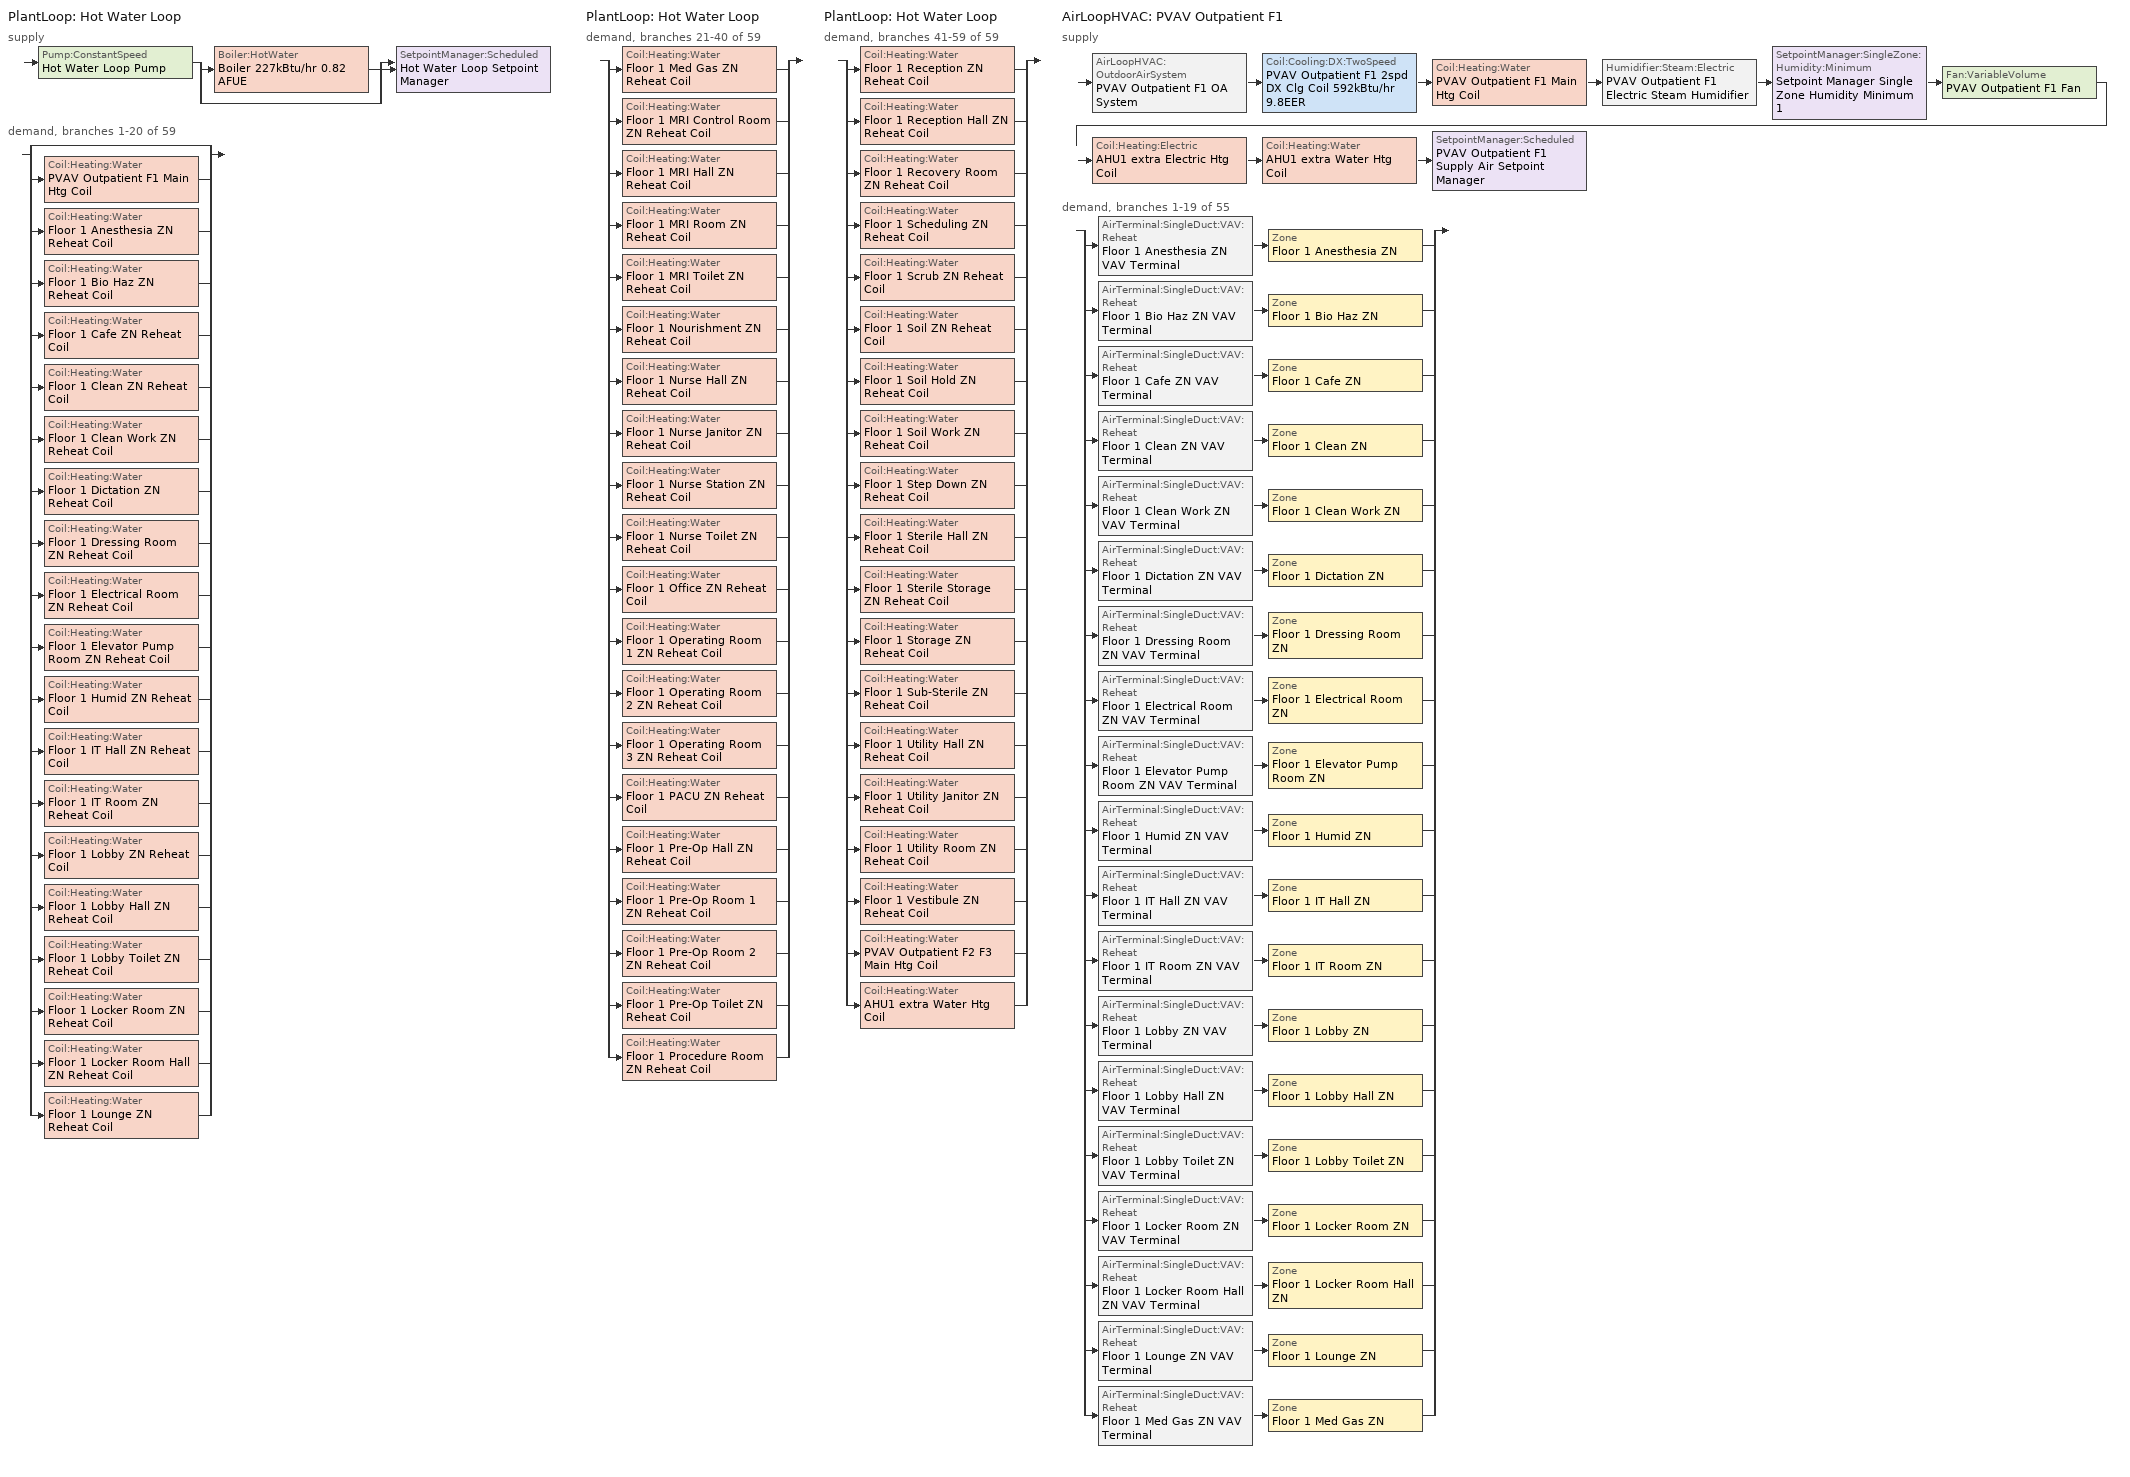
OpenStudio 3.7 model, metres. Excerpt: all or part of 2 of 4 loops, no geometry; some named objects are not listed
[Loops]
PlantLoop 'Hot Water Loop'
 supply: Pump:ConstantSpeed 'Hot Water Loop Pump' > split
  | Boiler:HotWater 'Boiler 227kBtu/hr 0.82 AFUE'
  | bypass
  join > SetpointManager:Scheduled 'Hot Water Loop Setpoint Manager'
 demand, branches 1-20 of 59: split
  | bypass
  | Coil:Heating:Water 'PVAV Outpatient F1 Main Htg Coil'
  | Coil:Heating:Water 'Floor 1 Anesthesia ZN Reheat Coil'
  | Coil:Heating:Water 'Floor 1 Bio Haz ZN Reheat Coil'
  | Coil:Heating:Water 'Floor 1 Cafe ZN Reheat Coil'
  | Coil:Heating:Water 'Floor 1 Clean ZN Reheat Coil'
  | Coil:Heating:Water 'Floor 1 Clean Work ZN Reheat Coil'
  | Coil:Heating:Water 'Floor 1 Dictation ZN Reheat Coil'
  | Coil:Heating:Water 'Floor 1 Dressing Room ZN Reheat Coil'
  | Coil:Heating:Water 'Floor 1 Electrical Room ZN Reheat Coil'
  | Coil:Heating:Water 'Floor 1 Elevator Pump Room ZN Reheat Coil'
  | Coil:Heating:Water 'Floor 1 Humid ZN Reheat Coil'
  | Coil:Heating:Water 'Floor 1 IT Hall ZN Reheat Coil'
  | Coil:Heating:Water 'Floor 1 IT Room ZN Reheat Coil'
  | Coil:Heating:Water 'Floor 1 Lobby ZN Reheat Coil'
  | Coil:Heating:Water 'Floor 1 Lobby Hall ZN Reheat Coil'
  | Coil:Heating:Water 'Floor 1 Lobby Toilet ZN Reheat Coil'
  | Coil:Heating:Water 'Floor 1 Locker Room ZN Reheat Coil'
  | Coil:Heating:Water 'Floor 1 Locker Room Hall ZN Reheat Coil'
  | Coil:Heating:Water 'Floor 1 Lounge ZN Reheat Coil'
PlantLoop 'Hot Water Loop'
 demand, branches 21-40 of 59: split
  | Coil:Heating:Water 'Floor 1 Med Gas ZN Reheat Coil'
  | Coil:Heating:Water 'Floor 1 MRI Control Room ZN Reheat Coil'
  | Coil:Heating:Water 'Floor 1 MRI Hall ZN Reheat Coil'
  | Coil:Heating:Water 'Floor 1 MRI Room ZN Reheat Coil'
  | Coil:Heating:Water 'Floor 1 MRI Toilet ZN Reheat Coil'
  | Coil:Heating:Water 'Floor 1 Nourishment ZN Reheat Coil'
  | Coil:Heating:Water 'Floor 1 Nurse Hall ZN Reheat Coil'
  | Coil:Heating:Water 'Floor 1 Nurse Janitor ZN Reheat Coil'
  | Coil:Heating:Water 'Floor 1 Nurse Station ZN Reheat Coil'
  | Coil:Heating:Water 'Floor 1 Nurse Toilet ZN Reheat Coil'
  | Coil:Heating:Water 'Floor 1 Office ZN Reheat Coil'
  | Coil:Heating:Water 'Floor 1 Operating Room 1 ZN Reheat Coil'
  | Coil:Heating:Water 'Floor 1 Operating Room 2 ZN Reheat Coil'
  | Coil:Heating:Water 'Floor 1 Operating Room 3 ZN Reheat Coil'
  | Coil:Heating:Water 'Floor 1 PACU ZN Reheat Coil'
  | Coil:Heating:Water 'Floor 1 Pre-Op Hall ZN Reheat Coil'
  | Coil:Heating:Water 'Floor 1 Pre-Op Room 1 ZN Reheat Coil'
  | Coil:Heating:Water 'Floor 1 Pre-Op Room 2 ZN Reheat Coil'
  | Coil:Heating:Water 'Floor 1 Pre-Op Toilet ZN Reheat Coil'
  | Coil:Heating:Water 'Floor 1 Procedure Room ZN Reheat Coil'
PlantLoop 'Hot Water Loop'
 demand, branches 41-59 of 59: split
  | Coil:Heating:Water 'Floor 1 Reception ZN Reheat Coil'
  | Coil:Heating:Water 'Floor 1 Reception Hall ZN Reheat Coil'
  | Coil:Heating:Water 'Floor 1 Recovery Room ZN Reheat Coil'
  | Coil:Heating:Water 'Floor 1 Scheduling ZN Reheat Coil'
  | Coil:Heating:Water 'Floor 1 Scrub ZN Reheat Coil'
  | Coil:Heating:Water 'Floor 1 Soil ZN Reheat Coil'
  | Coil:Heating:Water 'Floor 1 Soil Hold ZN Reheat Coil'
  | Coil:Heating:Water 'Floor 1 Soil Work ZN Reheat Coil'
  | Coil:Heating:Water 'Floor 1 Step Down ZN Reheat Coil'
  | Coil:Heating:Water 'Floor 1 Sterile Hall ZN Reheat Coil'
  | Coil:Heating:Water 'Floor 1 Sterile Storage ZN Reheat Coil'
  | Coil:Heating:Water 'Floor 1 Storage ZN Reheat Coil'
  | Coil:Heating:Water 'Floor 1 Sub-Sterile ZN Reheat Coil'
  | Coil:Heating:Water 'Floor 1 Utility Hall ZN Reheat Coil'
  | Coil:Heating:Water 'Floor 1 Utility Janitor ZN Reheat Coil'
  | Coil:Heating:Water 'Floor 1 Utility Room ZN Reheat Coil'
  | Coil:Heating:Water 'Floor 1 Vestibule ZN Reheat Coil'
  | Coil:Heating:Water 'PVAV Outpatient F2 F3 Main Htg Coil'
  | Coil:Heating:Water 'AHU1 extra Water Htg Coil'
AirLoopHVAC 'PVAV Outpatient F1'
 supply: AirLoopHVAC:OutdoorAirSystem 'PVAV Outpatient F1 OA System' > Coil:Cooling:DX:TwoSpeed 'PVAV Outpatient F1 2spd DX Clg Coil 592kBtu/hr 9.8EER' > Coil:Heating:Water 'PVAV Outpatient F1 Main Htg Coil' > Humidifier:Steam:Electric 'PVAV Outpatient F1 Electric Steam Humidifier' > SetpointManager:SingleZone:Humidity:Minimum 'Setpoint Manager Single Zone Humidity Minimum 1' > Fan:VariableVolume 'PVAV Outpatient F1 Fan' > Coil:Heating:Electric 'AHU1 extra Electric Htg Coil' > Coil:Heating:Water 'AHU1 extra Water Htg Coil' > SetpointManager:Scheduled 'PVAV Outpatient F1 Supply Air Setpoint Manager'
 demand, branches 1-19 of 55: split
  | AirTerminal:SingleDuct:VAV:Reheat 'Floor 1 Anesthesia ZN VAV Terminal' > Zone 'Floor 1 Anesthesia ZN'
  | AirTerminal:SingleDuct:VAV:Reheat 'Floor 1 Bio Haz ZN VAV Terminal' > Zone 'Floor 1 Bio Haz ZN'
  | AirTerminal:SingleDuct:VAV:Reheat 'Floor 1 Cafe ZN VAV Terminal' > Zone 'Floor 1 Cafe ZN'
  | AirTerminal:SingleDuct:VAV:Reheat 'Floor 1 Clean ZN VAV Terminal' > Zone 'Floor 1 Clean ZN'
  | AirTerminal:SingleDuct:VAV:Reheat 'Floor 1 Clean Work ZN VAV Terminal' > Zone 'Floor 1 Clean Work ZN'
  | AirTerminal:SingleDuct:VAV:Reheat 'Floor 1 Dictation ZN VAV Terminal' > Zone 'Floor 1 Dictation ZN'
  | AirTerminal:SingleDuct:VAV:Reheat 'Floor 1 Dressing Room ZN VAV Terminal' > Zone 'Floor 1 Dressing Room ZN'
  | AirTerminal:SingleDuct:VAV:Reheat 'Floor 1 Electrical Room ZN VAV Terminal' > Zone 'Floor 1 Electrical Room ZN'
  | AirTerminal:SingleDuct:VAV:Reheat 'Floor 1 Elevator Pump Room ZN VAV Terminal' > Zone 'Floor 1 Elevator Pump Room ZN'
  | AirTerminal:SingleDuct:VAV:Reheat 'Floor 1 Humid ZN VAV Terminal' > Zone 'Floor 1 Humid ZN'
  | AirTerminal:SingleDuct:VAV:Reheat 'Floor 1 IT Hall ZN VAV Terminal' > Zone 'Floor 1 IT Hall ZN'
  | AirTerminal:SingleDuct:VAV:Reheat 'Floor 1 IT Room ZN VAV Terminal' > Zone 'Floor 1 IT Room ZN'
  | AirTerminal:SingleDuct:VAV:Reheat 'Floor 1 Lobby ZN VAV Terminal' > Zone 'Floor 1 Lobby ZN'
  | AirTerminal:SingleDuct:VAV:Reheat 'Floor 1 Lobby Hall ZN VAV Terminal' > Zone 'Floor 1 Lobby Hall ZN'
  | AirTerminal:SingleDuct:VAV:Reheat 'Floor 1 Lobby Toilet ZN VAV Terminal' > Zone 'Floor 1 Lobby Toilet ZN'
  | AirTerminal:SingleDuct:VAV:Reheat 'Floor 1 Locker Room ZN VAV Terminal' > Zone 'Floor 1 Locker Room ZN'
  | AirTerminal:SingleDuct:VAV:Reheat 'Floor 1 Locker Room Hall ZN VAV Terminal' > Zone 'Floor 1 Locker Room Hall ZN'
  | AirTerminal:SingleDuct:VAV:Reheat 'Floor 1 Lounge ZN VAV Terminal' > Zone 'Floor 1 Lounge ZN'
  | AirTerminal:SingleDuct:VAV:Reheat 'Floor 1 Med Gas ZN VAV Terminal' > Zone 'Floor 1 Med Gas ZN'
[Sizing:Zone] Zone Cooling Design Supply Air Temperature Input Method=SupplyAirTemperature; Zone Cooling Design Supply Air Temperature {C}=12.7778; Zone Cooling Design Supply Air Temperature Difference {deltaC}=11.11; Zone Heating Design Supply Air Temperature Input Method=SupplyAirTemperature; Zone Heating Design Supply Air Temperature {C}=50; Zone Heating Design Supply Air Temperature Difference {deltaC}=11.11; Zone Cooling Design Supply Air Humidity Ratio {kg-H2O/kg-air}=0.0085; Zone Heating Design Supply Air Humidity Ratio {kg-H2O/kg-air}=0.008; Heating Design Air Flow Method=DesignDay; Account for Dedicated Outdoor Air System=No; Dedicated Outdoor Air System Control Strategy=NeutralSupplyAir; Dedicated Outdoor Air Low Setpoint Temperature for Design {C}=autosize; Dedicated Outdoor Air High Setpoint Temperature for Design {C}=autosize; Zone Load Sizing Method=Sensible Load Only No Latent Load; Zone Latent Cooling Design Supply Air Humidity Ratio Input Method=HumidityRatioDifference; Zone Cooling Design Supply Air Humidity Ratio Difference {kgWater/kgDryAir}=0.005; Zone Latent Heating Design Supply Air Humidity Ratio Input Method=HumidityRatioDifference; Zone Humidification Design Supply Air Humidity Ratio Difference {kgWater/kgDryAir}=0.005
Name | Cooling Design Air Flow Method | Cooling Minimum Air Flow per Zone Floor Area {m3/s-m2}
Floor 1 Anesthesia ZN | DesignDayWithLimit | 0.00677333
Floor 1 Bio Haz ZN; Floor 1 Cafe ZN; Floor 1 Dictation ZN; Floor 1 Dressing Room ZN; Floor 1 Electrical Room ZN; Floor 1 Elevator Pump Room ZN; Floor 1 Humid ZN; Floor 1 IT Hall ZN; Floor 1 IT Room ZN; Floor 1 Lobby ZN; Floor 1 Lobby Hall ZN; Floor 1 Locker Room ZN; Floor 1 Locker Room Hall ZN; Floor 1 Lounge ZN; Floor 1 Med Gas ZN | DesignDay
Floor 1 Clean ZN; Floor 1 Clean Work ZN | DesignDayWithLimit | 0.00338667
Floor 1 Lobby Toilet ZN | DesignDayWithLimit | 0.00846667
Floor 1 Operating Room 1 ZN | DesignDayWithLimit | 0.0169333
[Zone equipment]
Floor 1 Anesthesia ZN: Floor 1 Anesthesia ZN VAV Terminal, Floor 1 Anesthesia ZN Exhaust Fan
Floor 1 Bio Haz ZN: Floor 1 Bio Haz ZN VAV Terminal
Floor 1 Cafe ZN: Floor 1 Cafe ZN VAV Terminal
Floor 1 Clean ZN: Floor 1 Clean ZN VAV Terminal
Floor 1 Clean Work ZN: Floor 1 Clean Work ZN VAV Terminal
Floor 1 Dictation ZN: Floor 1 Dictation ZN VAV Terminal
Floor 1 Dressing Room ZN: Floor 1 Dressing Room ZN VAV Terminal
Floor 1 Electrical Room ZN: Floor 1 Electrical Room ZN VAV Terminal
Floor 1 Elevator Pump Room ZN: Floor 1 Elevator Pump Room ZN VAV Terminal
Floor 1 Humid ZN: Floor 1 Humid ZN VAV Terminal
Floor 1 IT Hall ZN: Floor 1 IT Hall ZN VAV Terminal
Floor 1 IT Room ZN: Floor 1 IT Room ZN VAV Terminal
Floor 1 Lobby ZN: Floor 1 Lobby ZN VAV Terminal
Floor 1 Lobby Hall ZN: Floor 1 Lobby Hall ZN VAV Terminal
Floor 1 Lobby Toilet ZN: Floor 1 Lobby Toilet ZN VAV Terminal, Floor 1 Lobby Toilet ZN Exhaust Fan
Floor 1 Locker Room ZN: Floor 1 Locker Room ZN VAV Terminal
Floor 1 Locker Room Hall ZN: Floor 1 Locker Room Hall ZN VAV Terminal
Floor 1 Lounge ZN: Floor 1 Lounge ZN VAV Terminal
Floor 1 Med Gas ZN: Floor 1 Med Gas ZN VAV Terminal
Floor 1 Operating Room 1 ZN: Floor 1 Operating Room 1 ZN VAV Terminal
[PlantLoop]
Hot Water Loop: Fluid Type=Water; Glycol Concentration=0; Minimum Loop Temperature {C}=10; Plant Loop Volume {m3}=Autocalculate; Load Distribution Scheme=Optimal
[Sizing:Plant]
Hot Water Loop: Loop Type=Heating; Design Loop Exit Temperature {C}=82.2222; Loop Design Temperature Difference {deltaC}=11.1111; Sizing Option=NonCoincident; Zone Timesteps in Averaging Window=1; Coincident Sizing Factor Mode=None
[SetpointManager:Scheduled] Control Variable=Temperature
Name | Schedule | Setpoint Node or NodeList
Hot Water Loop Setpoint Manager | Hot Water Loop Temp - 180F | Hot Water Loop Supply Outlet Node
PVAV Outpatient F1 Supply Air Setpoint Manager | Supply Air Temp - 55.0F | PVAV Outpatient F1 Supply Outlet Node
[Pump:ConstantSpeed]
Hot Water Loop Pump: Rated Flow Rate {m3/s}=autosize; Rated Pump Head {Pa}=179344; Rated Power Consumption {W}=autosize; Motor Efficiency=0.855; Fraction of Motor Inefficiencies to Fluid Stream=0; Pump Control Type=Intermittent; Design Power Sizing Method=PowerPerFlowPerPressure; Design Electric Power per Unit Flow Rate {W/(m3/s)}=348701.1; Design Shaft Power per Unit Flow Rate per Unit Head {W-s/m3-Pa}=1.28205
[Boiler:HotWater]
Boiler 227kBtu/hr 0.82 AFUE: Fuel Type=NaturalGas; Nominal Thermal Efficiency=0.82; Efficiency Curve Temperature Evaluation Variable=LeavingBoiler; Normalized Boiler Efficiency Curve=Boiler with No Minimum Turndown; Minimum Part Load Ratio=0; Maximum Part Load Ratio=1.2; Optimum Part Load Ratio=1; Water Outlet Upper Temperature Limit {C}=95; Boiler Flow Mode=LeavingSetpointModulated; On Cycle Parasitic Electric Load {W}=0; Off Cycle Parasitic Fuel Load {W}=0; Sizing Factor=0.3
[AirLoopHVAC]
PVAV Outpatient F1: Availability Schedule=OutPatientHealthCare HVACOperationSchd; Design Supply Air Flow Rate {m3/s}=autosize; Design Return Air Flow Fraction of Supply Air Flow=1
[Sizing:System]
PVAV Outpatient F1: Type of Load to Size On=Sensible; Design Outdoor Air Flow Rate {m3/s}=Autosize; Central Heating Maximum System Air Flow Ratio=0.3; Preheat Design Temperature {C}=7.22222; Preheat Design Humidity Ratio {kg-H2O/kg-Air}=0.008; Precool Design Temperature {C}=12.7778; Precool Design Humidity Ratio {kg-H2O/kg-Air}=0.008; Central Cooling Design Supply Air Temperature {C}=12.7778; Central Heating Design Supply Air Temperature {C}=12.7778; Sizing Option=Coincident; 100% Outdoor Air in Cooling=No; 100% Outdoor Air in Heating=No; Central Cooling Design Supply Air Humidity Ratio {kg-H2O/kg-Air}=0.0085; Central Heating Design Supply Air Humidity Ratio {kg-H2O/kg-Air}=0.008; Cooling Design Air Flow Method=DesignDay; Heating Design Air Flow Method=DesignDay; System Outdoor Air Method=ZoneSum; Zone Maximum Outdoor Air Fraction=1; Cooling Supply Air Flow Rate Per Floor Area {m3/s-m2}=0.00996765; Cooling Fraction of Autosized Cooling Supply Air Flow Rate=1; Cooling Supply Air Flow Rate Per Unit Cooling Capacity {m3/s-W}=3.94755e-05; Heating Supply Air Flow Rate Per Floor Area {m3/s-m2}=0.00996765; Heating Fraction of Autosized Heating Supply Air Flow Rate=1; Heating Fraction of Autosized Cooling Supply Air Flow Rate=1; Heating Supply Air Flow Rate Per Unit Heating Capacity {m3/s-W}=3.15882e-05; Cooling Design Capacity Method=CoolingDesignCapacity; Cooling Design Capacity {W}=autosize; Cooling Design Capacity Per Floor Area {W/m2}=234.7; Fraction of Autosized Cooling Design Capacity=1; Heating Design Capacity Method=HeatingDesignCapacity; Heating Design Capacity {W}=autosize; Heating Design Capacity Per Floor Area {W/m2}=157; Fraction of Autosized Heating Design Capacity=1; Central Cooling Capacity Control Method=OnOff; Occupant Diversity=autosize
[Fan:VariableVolume]
PVAV Outpatient F1 Fan: Availability Schedule=Always On Discrete; Fan Total Efficiency=0.6084; Pressure Rise {Pa}=1389.92; Maximum Flow Rate {m3/s}=Autosize; Fan Power Minimum Flow Rate Input Method=Fraction; Fan Power Minimum Flow Fraction=0.25; Fan Power Minimum Air Flow Rate {m3/s}=0; Motor Efficiency=0.936; Motor In Airstream Fraction=1; Fan Power Coefficient 1=0.04076; Fan Power Coefficient 2=0.0881; Fan Power Coefficient 3=-0.0729; Fan Power Coefficient 4=0.9437; Fan Power Coefficient 5=0
[Coil:Heating:Water] Availability Schedule=Always On Discrete; Rated Inlet Water Temperature {C}=82.2222; Rated Outlet Water Temperature {C}=71.1111
Name | Rated Inlet Air Temperature {C} | Rated Outlet Air Temperature {C}
PVAV Outpatient F1 Main Htg Coil; PVAV Outpatient F2 F3 Main Htg Coil | 7.22222 | 12.7778
Floor 1 Anesthesia ZN Reheat Coil; Floor 1 Bio Haz ZN Reheat Coil; Floor 1 Cafe ZN Reheat Coil; Floor 1 Clean ZN Reheat Coil; Floor 1 Clean Work ZN Reheat Coil; Floor 1 Dictation ZN Reheat Coil; Floor 1 Dressing Room ZN Reheat Coil; Floor 1 Electrical Room ZN Reheat Coil; Floor 1 Elevator Pump Room ZN Reheat Coil; Floor 1 Humid ZN Reheat Coil; Floor 1 IT Hall ZN Reheat Coil; Floor 1 IT Room ZN Reheat Coil; Floor 1 Lobby ZN Reheat Coil; Floor 1 Lobby Hall ZN Reheat Coil; Floor 1 Lobby Toilet ZN Reheat Coil; Floor 1 Locker Room ZN Reheat Coil; Floor 1 Locker Room Hall ZN Reheat Coil; Floor 1 Lounge ZN Reheat Coil; Floor 1 Med Gas ZN Reheat Coil; Floor 1 MRI Control Room ZN Reheat Coil; Floor 1 MRI Hall ZN Reheat Coil; Floor 1 MRI Room ZN Reheat Coil; Floor 1 MRI Toilet ZN Reheat Coil; Floor 1 Nourishment ZN Reheat Coil; Floor 1 Nurse Hall ZN Reheat Coil; Floor 1 Nurse Janitor ZN Reheat Coil; Floor 1 Nurse Station ZN Reheat Coil; Floor 1 Nurse Toilet ZN Reheat Coil; Floor 1 Office ZN Reheat Coil; Floor 1 Operating Room 1 ZN Reheat Coil; Floor 1 Operating Room 2 ZN Reheat Coil; Floor 1 Operating Room 3 ZN Reheat Coil; Floor 1 PACU ZN Reheat Coil; Floor 1 Pre-Op Hall ZN Reheat Coil; Floor 1 Pre-Op Room 1 ZN Reheat Coil; Floor 1 Pre-Op Room 2 ZN Reheat Coil; Floor 1 Pre-Op Toilet ZN Reheat Coil; Floor 1 Procedure Room ZN Reheat Coil; Floor 1 Reception ZN Reheat Coil; Floor 1 Reception Hall ZN Reheat Coil; Floor 1 Recovery Room ZN Reheat Coil; Floor 1 Scheduling ZN Reheat Coil; Floor 1 Scrub ZN Reheat Coil; Floor 1 Soil ZN Reheat Coil; Floor 1 Soil Hold ZN Reheat Coil; Floor 1 Soil Work ZN Reheat Coil; Floor 1 Step Down ZN Reheat Coil; Floor 1 Sterile Hall ZN Reheat Coil; Floor 1 Sterile Storage ZN Reheat Coil; Floor 1 Storage ZN Reheat Coil; Floor 1 Sub-Sterile ZN Reheat Coil; Floor 1 Utility Hall ZN Reheat Coil; Floor 1 Utility Janitor ZN Reheat Coil; Floor 1 Utility Room ZN Reheat Coil; Floor 1 Vestibule ZN Reheat Coil | 12.7778 | 50
AHU1 extra Water Htg Coil | 16.6 | 32.2
[Controller:WaterCoil] Action=Normal; Controller Convergence Tolerance {deltaC}=0.0001; Minimum Actuated Flow {m3/s}=0
Name | Water Coil
PVAV Outpatient F1 Main Htg Coil Controller | PVAV Outpatient F1 Main Htg Coil
Floor 1 Anesthesia ZN Reheat Coil Controller | Floor 1 Anesthesia ZN Reheat Coil
Floor 1 Bio Haz ZN Reheat Coil Controller | Floor 1 Bio Haz ZN Reheat Coil
Floor 1 Cafe ZN Reheat Coil Controller | Floor 1 Cafe ZN Reheat Coil
Floor 1 Clean ZN Reheat Coil Controller | Floor 1 Clean ZN Reheat Coil
Floor 1 Clean Work ZN Reheat Coil Controller | Floor 1 Clean Work ZN Reheat Coil
Floor 1 Dictation ZN Reheat Coil Controller | Floor 1 Dictation ZN Reheat Coil
Floor 1 Dressing Room ZN Reheat Coil Controller | Floor 1 Dressing Room ZN Reheat Coil
Floor 1 Electrical Room ZN Reheat Coil Controller | Floor 1 Electrical Room ZN Reheat Coil
Floor 1 Elevator Pump Room ZN Reheat Coil Controller | Floor 1 Elevator Pump Room ZN Reheat Coil
Floor 1 Humid ZN Reheat Coil Controller | Floor 1 Humid ZN Reheat Coil
Floor 1 IT Hall ZN Reheat Coil Controller | Floor 1 IT Hall ZN Reheat Coil
Floor 1 IT Room ZN Reheat Coil Controller | Floor 1 IT Room ZN Reheat Coil
Floor 1 Lobby ZN Reheat Coil Controller | Floor 1 Lobby ZN Reheat Coil
Floor 1 Lobby Hall ZN Reheat Coil Controller | Floor 1 Lobby Hall ZN Reheat Coil
Floor 1 Lobby Toilet ZN Reheat Coil Controller | Floor 1 Lobby Toilet ZN Reheat Coil
Floor 1 Locker Room ZN Reheat Coil Controller | Floor 1 Locker Room ZN Reheat Coil
Floor 1 Locker Room Hall ZN Reheat Coil Controller | Floor 1 Locker Room Hall ZN Reheat Coil
Floor 1 Lounge ZN Reheat Coil Controller | Floor 1 Lounge ZN Reheat Coil
Floor 1 Med Gas ZN Reheat Coil Controller | Floor 1 Med Gas ZN Reheat Coil
Floor 1 MRI Control Room ZN Reheat Coil Controller | Floor 1 MRI Control Room ZN Reheat Coil
Floor 1 MRI Hall ZN Reheat Coil Controller | Floor 1 MRI Hall ZN Reheat Coil
Floor 1 MRI Room ZN Reheat Coil Controller | Floor 1 MRI Room ZN Reheat Coil
Floor 1 MRI Toilet ZN Reheat Coil Controller | Floor 1 MRI Toilet ZN Reheat Coil
Floor 1 Nourishment ZN Reheat Coil Controller | Floor 1 Nourishment ZN Reheat Coil
Floor 1 Nurse Hall ZN Reheat Coil Controller | Floor 1 Nurse Hall ZN Reheat Coil
Floor 1 Nurse Janitor ZN Reheat Coil Controller | Floor 1 Nurse Janitor ZN Reheat Coil
Floor 1 Nurse Station ZN Reheat Coil Controller | Floor 1 Nurse Station ZN Reheat Coil
Floor 1 Nurse Toilet ZN Reheat Coil Controller | Floor 1 Nurse Toilet ZN Reheat Coil
Floor 1 Office ZN Reheat Coil Controller | Floor 1 Office ZN Reheat Coil
Floor 1 Operating Room 1 ZN Reheat Coil Controller | Floor 1 Operating Room 1 ZN Reheat Coil
Floor 1 Operating Room 2 ZN Reheat Coil Controller | Floor 1 Operating Room 2 ZN Reheat Coil
Floor 1 Operating Room 3 ZN Reheat Coil Controller | Floor 1 Operating Room 3 ZN Reheat Coil
Floor 1 PACU ZN Reheat Coil Controller | Floor 1 PACU ZN Reheat Coil
Floor 1 Pre-Op Hall ZN Reheat Coil Controller | Floor 1 Pre-Op Hall ZN Reheat Coil
Floor 1 Pre-Op Room 1 ZN Reheat Coil Controller | Floor 1 Pre-Op Room 1 ZN Reheat Coil
Floor 1 Pre-Op Room 2 ZN Reheat Coil Controller | Floor 1 Pre-Op Room 2 ZN Reheat Coil
Floor 1 Pre-Op Toilet ZN Reheat Coil Controller | Floor 1 Pre-Op Toilet ZN Reheat Coil
Floor 1 Procedure Room ZN Reheat Coil Controller | Floor 1 Procedure Room ZN Reheat Coil
Floor 1 Reception ZN Reheat Coil Controller | Floor 1 Reception ZN Reheat Coil
Floor 1 Reception Hall ZN Reheat Coil Controller | Floor 1 Reception Hall ZN Reheat Coil
Floor 1 Recovery Room ZN Reheat Coil Controller | Floor 1 Recovery Room ZN Reheat Coil
Floor 1 Scheduling ZN Reheat Coil Controller | Floor 1 Scheduling ZN Reheat Coil
Floor 1 Scrub ZN Reheat Coil Controller | Floor 1 Scrub ZN Reheat Coil
Floor 1 Soil ZN Reheat Coil Controller | Floor 1 Soil ZN Reheat Coil
Floor 1 Soil Hold ZN Reheat Coil Controller | Floor 1 Soil Hold ZN Reheat Coil
Floor 1 Soil Work ZN Reheat Coil Controller | Floor 1 Soil Work ZN Reheat Coil
Floor 1 Step Down ZN Reheat Coil Controller | Floor 1 Step Down ZN Reheat Coil
Floor 1 Sterile Hall ZN Reheat Coil Controller | Floor 1 Sterile Hall ZN Reheat Coil
Floor 1 Sterile Storage ZN Reheat Coil Controller | Floor 1 Sterile Storage ZN Reheat Coil
Floor 1 Storage ZN Reheat Coil Controller | Floor 1 Storage ZN Reheat Coil
Floor 1 Sub-Sterile ZN Reheat Coil Controller | Floor 1 Sub-Sterile ZN Reheat Coil
Floor 1 Utility Hall ZN Reheat Coil Controller | Floor 1 Utility Hall ZN Reheat Coil
Floor 1 Utility Janitor ZN Reheat Coil Controller | Floor 1 Utility Janitor ZN Reheat Coil
Floor 1 Utility Room ZN Reheat Coil Controller | Floor 1 Utility Room ZN Reheat Coil
Floor 1 Vestibule ZN Reheat Coil Controller | Floor 1 Vestibule ZN Reheat Coil
PVAV Outpatient F2 F3 Main Htg Coil Controller | PVAV Outpatient F2 F3 Main Htg Coil
AHU1 extra Water Htg Coil Controller | AHU1 extra Water Htg Coil
[Coil:Cooling:DX:TwoSpeed]
PVAV Outpatient F1 2spd DX Clg Coil 592kBtu/hr 9.8EER: Availability Schedule=Always On Discrete; Rated High Speed Total Cooling Capacity {W}=Autosize; Rated High Speed Sensible Heat Ratio=Autosize; Rated High Speed COP {W/W}=3.39929; Rated High Speed Air Flow Rate {m3/s}=Autosize; Rated High Speed Evaporator Fan Power Per Volume Flow Rate 2017 {W/(m3/s)}=773.3; Rated High Speed Evaporator Fan Power Per Volume Flow Rate 2023 {W/(m3/s)}=934.4; Unit Internal Static Air Pressure {Pa}=773.3; Total Cooling Capacity Function of Temperature Curve=PSZ-AC_Unitary_PackagecoolCapFT; Total Cooling Capacity Function of Flow Fraction Curve=PSZ-AC_Unitary_PackagecoolFFF; Energy Input Ratio Function of Temperature Curve=PSZ-AC DX Unitary Package EIRFT; Energy Input Ratio Function of Flow Fraction Curve=PSZ-AC_Unitary_PackagecoolEIRFFF; Part Load Fraction Correlation Curve=PSZ-AC_Unitary_PackagecoolPLR; Rated Low Speed Total Cooling Capacity {W}=Autosize; Rated Low Speed Sensible Heat Ratio=0.69; Rated Low Speed COP {W/W}=3.39929; Rated Low Speed Air Flow Rate {m3/s}=Autosize; Rated Low Speed Evaporator Fan Power Per Volume Flow Rate 2017 {W/(m3/s)}=773.3; Rated Low Speed Evaporator Fan Power Per Volume Flow Rate 2023 {W/(m3/s)}=934.4; Low Speed Total Cooling Capacity Function of Temperature Curve=PSZ-AC_Unitary_PackagecoolCapFT; Low Speed Energy Input Ratio Function of Temperature Curve=PSZ-AC DX Unitary Package EIRFT; Condenser Type=AirCooled; Minimum Outdoor Dry-Bulb Temperature for Compressor Operation {C}=-25; High Speed Evaporative Condenser Effectiveness=0.9; High Speed Evaporative Condenser Air Flow Rate {m3/s}=Autosize; High Speed Evaporative Condenser Pump Rated Power Consumption {W}=Autosize; Low Speed Evaporative Condenser Effectiveness=0.9; Low Speed Evaporative Condenser Air Flow Rate {m3/s}=Autosize; Low Speed Evaporative Condenser Pump Rated Power Consumption {W}=Autosize; Basin Heater Capacity {W/K}=0; Basin Heater Setpoint Temperature {C}=2
[Controller:OutdoorAir]
PVAV Outpatient F1 OA Controller: Minimum Outdoor Air Flow Rate {m3/s}=0; Maximum Outdoor Air Flow Rate {m3/s}=Autosize; Economizer Control Type=NoEconomizer; Economizer Control Action Type=ModulateFlow; Economizer Maximum Limit Dry-Bulb Temperature {C}=28; Economizer Maximum Limit Enthalpy {J/kg}=64000; Lockout Type=LockoutWithHeating; Minimum Limit Type=FixedMinimum; Minimum Outdoor Air Schedule=OutPatientHealthCare BLDG_OA_SCH; Minimum Fraction of Outdoor Air Schedule=OutPatientHealthCare AHU-1_OAminOAFracSchedule; Controller Mechanical Ventilation=PVAV Outpatient F1 Mechanical Ventilation Controller; High Humidity Control=No; Heat Recovery Bypass Control Type=BypassWhenWithinEconomizerLimits; Economizer Operation Staging=InterlockedWithMechanicalCooling
[Controller:MechanicalVentilation]
PVAV Outpatient F1 Mechanical Ventilation Controller: Availability Schedule=Always Off Discrete; Demand Controlled Ventilation=Yes; System Outdoor Air Method=ZoneSum
[AirLoopHVAC:OutdoorAirSystem]
PVAV Outpatient F1 OA System: Controller=PVAV Outpatient F1 OA Controller
[AirTerminal:SingleDuct:VAV:Reheat] Availability Schedule=Always On Discrete; Maximum Air Flow Rate {m3/s}=AutoSize; Zone Minimum Air Flow Input Method=Constant; Fixed Minimum Air Flow Rate {m3/s}=0; Maximum Hot Water or Steam Flow Rate {m3/s}=AutoSize; Minimum Hot Water or Steam Flow Rate {m3/s}=0; Convergence Tolerance=0.001; Damper Heating Action=ReverseWithLimits; Maximum Flow per Zone Floor Area During Reheat {m3/s-m2}=AutoSize; Maximum Flow Fraction During Reheat=0.5; Maximum Reheat Air Temperature {C}=50; Control For Outdoor Air=No
Name | Constant Minimum Air Flow Fraction | Reheat Coil
Floor 1 Anesthesia ZN VAV Terminal | 1 | Floor 1 Anesthesia ZN Reheat Coil
Floor 1 Bio Haz ZN VAV Terminal | 0.2 | Floor 1 Bio Haz ZN Reheat Coil
Floor 1 Cafe ZN VAV Terminal | 0.2 | Floor 1 Cafe ZN Reheat Coil
Floor 1 Clean ZN VAV Terminal | 1 | Floor 1 Clean ZN Reheat Coil
Floor 1 Clean Work ZN VAV Terminal | 1 | Floor 1 Clean Work ZN Reheat Coil
Floor 1 Dictation ZN VAV Terminal | 0.2 | Floor 1 Dictation ZN Reheat Coil
Floor 1 Dressing Room ZN VAV Terminal | 0.2 | Floor 1 Dressing Room ZN Reheat Coil
Floor 1 Electrical Room ZN VAV Terminal | 0.2 | Floor 1 Electrical Room ZN Reheat Coil
Floor 1 Elevator Pump Room ZN VAV Terminal | 0.2 | Floor 1 Elevator Pump Room ZN Reheat Coil
Floor 1 Humid ZN VAV Terminal | 0.2 | Floor 1 Humid ZN Reheat Coil
Floor 1 IT Hall ZN VAV Terminal | 0.2 | Floor 1 IT Hall ZN Reheat Coil
Floor 1 IT Room ZN VAV Terminal | 0.2 | Floor 1 IT Room ZN Reheat Coil
Floor 1 Lobby ZN VAV Terminal | 0.2 | Floor 1 Lobby ZN Reheat Coil
Floor 1 Lobby Hall ZN VAV Terminal | 0.2 | Floor 1 Lobby Hall ZN Reheat Coil
Floor 1 Lobby Toilet ZN VAV Terminal | 1 | Floor 1 Lobby Toilet ZN Reheat Coil
Floor 1 Locker Room ZN VAV Terminal | 0.2 | Floor 1 Locker Room ZN Reheat Coil
Floor 1 Locker Room Hall ZN VAV Terminal | 0.2 | Floor 1 Locker Room Hall ZN Reheat Coil
Floor 1 Lounge ZN VAV Terminal | 0.2 | Floor 1 Lounge ZN Reheat Coil
Floor 1 Med Gas ZN VAV Terminal | 0.2 | Floor 1 Med Gas ZN Reheat Coil
[Coil:Heating:Electric]
AHU1 extra Electric Htg Coil: Availability Schedule=Always On Discrete; Efficiency=1
[Fan:ZoneExhaust] Availability Schedule=OutPatientHealthCare Hours_of_operation; Fan Total Efficiency=0.31; Pressure Rise {Pa}=249; System Availability Manager Coupling Mode=Decoupled
Name | Maximum Flow Rate {m3/s}
Floor 1 Anesthesia ZN Exhaust Fan | 0.0679562
Floor 1 Lobby Toilet ZN Exhaust Fan | 0.0424726
[Humidifier:Steam:Electric]
PVAV Outpatient F1 Electric Steam Humidifier: Rated Capacity {m3/s}=3.72e-05; Rated Power {W}=100000
[SetpointManager:SingleZone:Humidity:Minimum]
Setpoint Manager Single Zone Humidity Minimum 1: Control Variable=MinimumHumidityRatio; Setpoint Node or NodeList=PVAV Outpatient F1 Electric Steam Humidifier Outlet Air Node; Control Zone=Floor 1 Operating Room 1 ZN
[Schedule:Constant]
Name | Value
Always On Discrete | 1
Always Off Discrete | 0
[Schedule:Ruleset]
Name | Default Day Schedule | Summer Design Day Schedule | Winter Design Day Schedule
Hot Water Loop Temp - 180F | Hot Water Loop Temp - 180F Default
OutPatientHealthCare HVACOperationSchd | OutPatientHealthCare HVACOperationSchd Default | OutPatientHealthCare HVACOperationSchd Summer Design Day | OutPatientHealthCare HVACOperationSchd Winter Design Day
OutPatientHealthCare BLDG_OA_SCH | OutPatientHealthCare BLDG_OA_SCH Default | OutPatientHealthCare BLDG_OA_SCH Summer Design Day | OutPatientHealthCare BLDG_OA_SCH Winter Design Day
Supply Air Temp - 55.0F | Supply Air Temp - 55.0F Default
OutPatientHealthCare Hours_of_operation | OutPatientHealthCare Hours_of_operation Default | OutPatientHealthCare Hours_of_operation Summer Design Day | OutPatientHealthCare Hours_of_operation Winter Design Day
OutPatientHealthCare AHU-1_OAminOAFracSchedule | OutPatientHealthCare AHU-1_OAminOAFracSchedule Default | OutPatientHealthCare AHU-1_OAminOAFracSchedule Summer Design Day | OutPatientHealthCare AHU-1_OAminOAFracSchedule Winter Design Day
[Schedule:Day]
Hot Water Loop Temp - 180F Default: 24, 0, 82.2222
OutPatientHealthCare HVACOperationSchd Default; OutPatientHealthCare HVACOperationSchd Winter Design Day; OutPatientHealthCare HVACOperationSchd Summer Design Day; OutPatientHealthCare Hours_of_operation Default; OutPatientHealthCare Hours_of_operation Winter Design Day; OutPatientHealthCare Hours_of_operation Summer Design Day: 24, 0, 1
OutPatientHealthCare BLDG_OA_SCH Default: 24, 0, 0
OutPatientHealthCare BLDG_OA_SCH Winter Design Day; OutPatientHealthCare BLDG_OA_SCH Summer Design Day; OutPatientHealthCare BLDG_OA_SCH WntrDsn|SmrDsn|Sat|Wkdy Day: 6, 0, 0, 18, 0, 1, 24, 0, 0
Supply Air Temp - 55.0F Default: 24, 0, 12.7778
OutPatientHealthCare AHU-1_OAminOAFracSchedule Default; OutPatientHealthCare AHU-1_OAminOAFracSchedule Winter Design Day; OutPatientHealthCare AHU-1_OAminOAFracSchedule Summer Design Day: 24, 0, 0.33
[Schedule:Rule]
Schedule Rule 30: Schedule Ruleset=OutPatientHealthCare BLDG_OA_SCH; Rule Order=0; Day Schedule=OutPatientHealthCare BLDG_OA_SCH WntrDsn|SmrDsn|Sat|Wkdy Day; Apply Monday=Yes; Apply Tuesday=Yes; Apply Wednesday=Yes; Apply Thursday=Yes; Apply Friday=Yes; Apply Saturday=Yes; Date Specification Type=DateRange; Start Month=1; Start Day=1; End Month=12; End Day=31
[Curve:Biquadratic] Minimum Value of x=12.77778; Maximum Value of x=23.88889; Minimum Value of y=21.11111; Maximum Value of y=46.11111
Name | Coefficient1 Constant | Coefficient2 x | Coefficient3 x**2 | Coefficient4 y | Coefficient5 y**2 | Coefficient6 x*y
PSZ-AC_Unitary_PackagecoolCapFT | 0.766956 | 0.0107756 | -4.14703e-05 | 0.00134961 | -0.000261144 | 0.000457488
PSZ-AC DX Unitary Package EIRFT | 0.297145 | 0.0430933 | -0.000748766 | 0.00597727 | 0.000482112 | -0.000956448
[Curve:Quadratic]
Name | Coefficient1 Constant | Coefficient2 x | Coefficient3 x**2 | Minimum Value of x | Maximum Value of x
PSZ-AC_Unitary_PackagecoolFFF | 0.8 | 0.2 | 0 | 0.5 | 1.5
PSZ-AC_Unitary_PackagecoolEIRFFF | 1.156 | -0.1816 | 0.0256 | 0.5 | 1.5
PSZ-AC_Unitary_PackagecoolPLR | 0.75 | 0.25 | 0 | 0 | 1
[Curve:Cubic]
Boiler with No Minimum Turndown: Coefficient1 Constant=0.7463; Coefficient2 x=1.3196; Coefficient3 x**2=-2.2154; Coefficient4 x**3=1.1674; Minimum Value of x=0; Maximum Value of x=1.3
